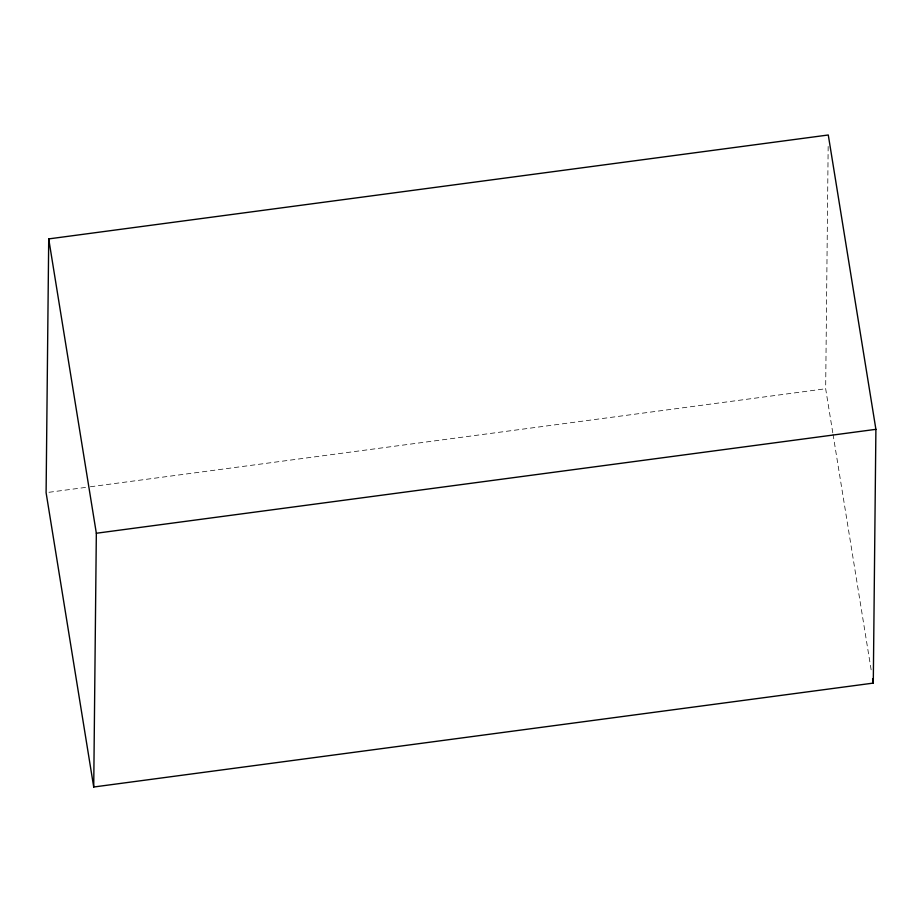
<?xml version="1.0" encoding="UTF-8"?>
<svg xmlns="http://www.w3.org/2000/svg" width="922" height="922" viewBox="0 0 922 922"><rect width="100%" height="100%" fill="white"/><g stroke="black" fill="none" stroke-linecap="round" stroke-linejoin="round"><path stroke-width="0.69" stroke-dasharray="4.61 3.46" d="M832.797 432.833L825.663 388.75L828.163 146.46M48.958 492.29L88.938 486.966M90.356 486.77L825.663 388.75M833.027 434.25L871.221 670.294"/><path stroke-width="1.38" d="M48.716 238.902L46.1 492.671L93.721 787.008L873.284 683.098L875.9 429.329L828.279 134.992L48.716 238.902L96.337 533.25L93.721 787.008M96.337 533.25L875.9 429.329M872.592 678.834L873.284 683.098"/></g></svg>
